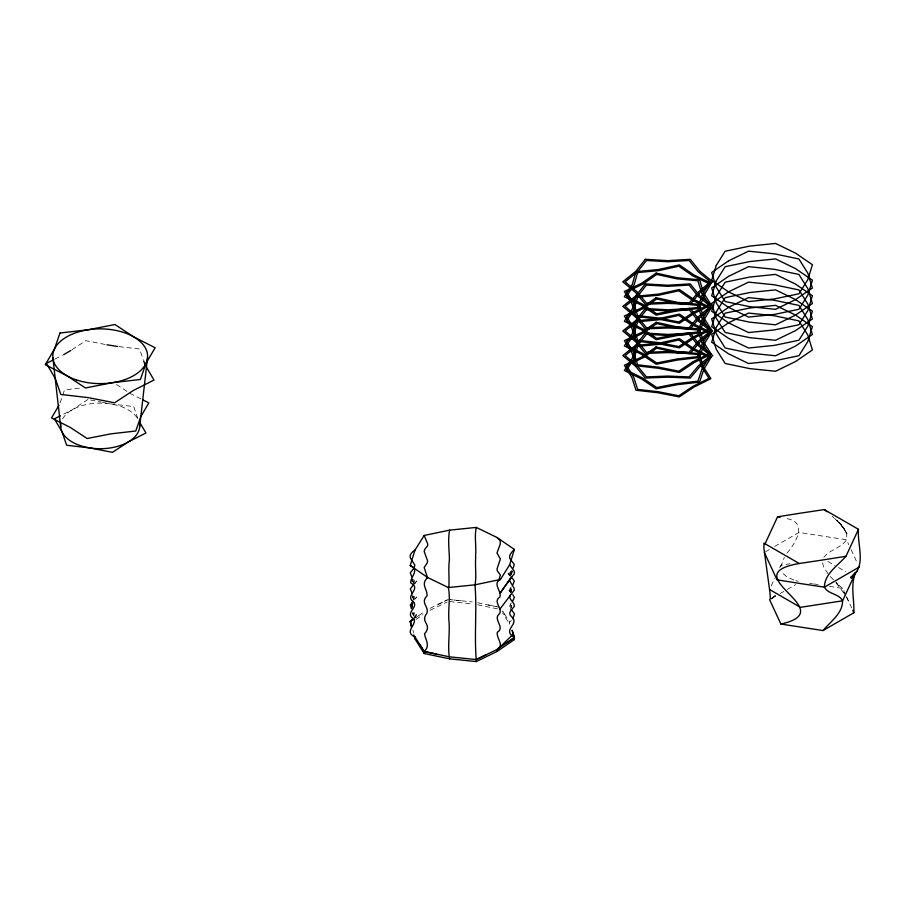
<?xml version="1.0" encoding="UTF-8"?>
<svg xmlns="http://www.w3.org/2000/svg" width="905" height="905" viewBox="0 0 905 905"><rect width="100%" height="100%" fill="white"/><g stroke="black" fill="none" stroke-linecap="round" stroke-linejoin="round"><path stroke-width="0.68" stroke-dasharray="4.53 3.39" d="M780.642 566.858L784.307 557.423M511.653 574.053L512.207 571.417M510.974 591.429L511.563 588.793M511.099 575.048L512.015 571.202M510.42 610.128L511.698 604.992M510.725 592.832L511.687 588.985M511.563 589.257L510.873 591.893L511.676 589.359M511.608 573.476L512.321 570.761M510.94 608.024L511.653 605.456M511.042 591.61L511.71 589.245M414.875 616.678L415.078 614.71L413.823 612.018M60.081 402.849L62.332 396.356M62.773 395.055L64.572 389.863L81.077 387.962M771.252 585.874L774.556 578.567M414.558 599.63L414.185 596.067M779.737 567.639L780.891 565.218L790.088 563.747M414.513 583.612L414.909 581.666L413.483 578.951M511.472 570.388L509.82 573.148L510.103 575.603M511.144 586.949L509.696 589.675L510.069 591.621M511.257 602.934L509.73 605.671L510.171 608.115M786.977 553.136C796.592 542.016 808.403 521.144 784.873 518.305M414.094 618.058L416.764 614.518L413.336 618.93M415.078 599.053L416.673 597.006L413.54 600.965M414.207 584.064L416.639 580.999L414.252 583.963M823.788 557.31C829.534 550.002 839.806 548.294 845.643 541.1C850.519 530.952 838.381 522.502 832.204 516.155M511.325 620.434L509.639 622.199L509.639 624.178L502.558 612.877M413.37 618.782L416.21 615.762M414.275 584.121L415.915 582.481M771.06 598.952L775.687 594.777M771.037 599.076L776.117 594.992L771.965 598.262M772.044 598.296L776.343 595.071L771.852 598.171M418.517 615.751L415.418 617.889L425.361 611.079M416.029 619.461L422.997 614.676M71.993 349.749L85.794 340.665L106.937 344.805M87.921 399.467L72.253 409.784L61.54 415.203M765.483 551.79L770.076 549.097M774.669 546.416L799.025 532.434L846.424 539.765L848.788 544.731M771.795 598.443L777.259 595.241M780.201 593.522L783.741 591.451M787.305 589.404L795.665 584.641M55.047 359.025L62.445 355.269M430.045 608.341L447.104 600.026M430.067 610.309L447.127 602.029M438.473 604.223L448.348 599.449M461.03 600.739L449.615 599.574L472.195 601.904M449.74 601.576L472.184 603.884M119.064 346.638L139.596 348.991L143.216 359.534M110.41 403.879L133.702 406.56L138.341 420.01M809.67 583.306L812.317 583.702M813.629 583.906L820.224 584.89M829.433 586.338L842.566 588.431L846.051 595.716M90.568 399.987L101.156 402.069M102.48 402.329L107.763 403.359M488.304 604.947L499.062 607.21M477.648 602.741L496.393 606.644M477.659 604.732L497.75 608.929M795.902 580.682L798.12 581.315M793.787 580.003L786.603 576.768L781.988 572.48M129.868 393.29L141.723 399.297M827.792 561.417L834.964 565.489M838.55 567.537L845.609 571.677M116.553 384.535L127.65 391.831M842.566 588.431L836.243 582.65M834.557 518.282L841.673 525.262L836.763 520.364L843.29 527.513L838.788 522.411L844.772 529.708L840.621 524.402L847.77 534.889L844.863 530.092M512.015 593.85L507.954 588.997L510.33 591.961M833.392 579.845L829.625 575.772M835.892 582.582L839.229 586.236L836.243 582.797M836.265 582.888L845.632 595.479M510.375 575.953L507.977 572.989L510.409 576.055M827.996 573.804L823.414 566.462L822.385 561.586M504.82 614.484L502.614 610.988L509.639 622.199M845.7 595.501L843.573 592.085L845.632 595.671M846.322 596.859L849.738 603.612M851.164 549.697L857.431 563.385M846.628 596.927L851.662 607.877M412.884 630.14L413.766 633.002M510.725 591.18L510.081 588.612L510.725 591.304M412.861 596.78L413.664 600.015M412.85 612.809L413.63 616.034M412.895 613.013L413.506 615.57L412.816 612.357M412.838 580.309L413.574 583.533M412.827 596.327L413.551 599.551M510.33 572.062L510.884 574.63M510.488 604.054L511.087 606.803M411.639 578.861L412.114 581.055M510.386 588.069L511.201 591.915M412.861 596.531L413.393 599.099M412.318 581.972L411.786 579.404L412.182 581.61M412.838 612.561L413.347 615.117L412.59 609.959M412.59 578.793L413.427 583.08L412.816 580.071M412.59 594.811L413.2 598.024M412.906 596.508L413.223 598.658M62.536 418.992A39.503 22.806 0 0 1 100.184 403.098A39.503 22.806 0 0 1 137.82 418.992M510.386 576.157L508.701 574.483L510.352 576.123M510.737 575.263L510.035 572.605L510.703 575.309"/><path stroke-width="1.36" d="M427.601 577.978L424.173 567.492L427.296 562.797L427.613 560.964L424.173 551.484L424.773 549.324L427.499 545.896L427.748 544.041L424.173 535.466L449.615 530.149L476.256 527.411L496.958 537.468L500.216 540.59L500.284 544.052L496.969 552.978L500.397 558.996L497.003 568.974L497.286 570.806L500.386 575.014L498.712 580.478M412.59 601.508L411.967 607.051M475.057 585.026C476.63 575.591 474.921 566.428 475.747 557.028M139.63 427.092L147.538 357.667M857.273 571.066L850.836 577.311C867.069 566.756 857.001 544.855 858.472 529.323L824.285 509.583L800.88 513.101L777.576 516.812L765.064 543.769L799.251 563.51L822.645 559.991L845.96 556.292L858.472 529.323M855.395 572.82L851.005 578.171L855.757 572.413C850.1 584.732 854.467 599.585 853.856 612.753L823.018 630.559L780.891 624.043L769.612 599.721L770.37 598.443L769.985 592.684L763.865 547.921L763.978 543.147L765.064 543.769M412.59 603.205L411.639 608.149M476.256 527.411C474.243 537.174 476.55 546.778 475.51 556.53M496.958 537.468L514.391 549.426L509.651 564.811L500.42 579.494C491.947 583.352 502.139 591.474 499.809 597.153C491.89 601.791 504.752 609.88 498.372 614.823C493.791 620.14 505.194 627.629 497.343 632.244C495.872 637.889 505.148 645.774 496.958 649.53L476.256 659.564L449.615 656.86L424.173 651.51L414.954 636.849C403.607 631.984 416.628 625.276 414.105 618.963C403.211 613.262 420.836 606.52 412.148 600.762C406.017 594.766 421.606 588.702 410.746 582.967C410.022 577.039 420.361 569.709 410.225 565.546L414.954 550.161L424.173 535.466M853.856 576.496L842.566 600.818C842.804 613.341 830.304 621.746 823.018 630.559M509.651 564.811L514.447 571.553L514.187 574.019L510.477 578.442L509.651 580.818L513.983 587.99L514.323 590.049L499.888 609.201M410.225 565.546L427.646 577.492C420.135 584.472 427.748 589.268 427.024 595.863C419.207 603.544 431.64 607.821 425.588 615.196C421.459 622.844 432.409 624.959 424.558 633.794C425.214 639.722 430.757 645.435 424.196 651.498L436.289 654.043M58.961 405.304L51.528 417.952L70.488 427.556L87.129 438.518L111.032 433.834L135.784 430.995L140.728 416.707L148.839 402.906L142.911 399.908M510.375 594.936C507.513 599.37 515.364 602.097 514.187 606.531C511.959 609.472 507.207 612.957 511.472 616.622C520.432 624.45 501.234 629.518 514.357 637.561L506.076 643.251M513.169 568.125L514.278 564.448L511.574 560.862M414.105 568.035L414.852 565.15L412.148 560.727M510.171 578.895L500.035 593.284L510.827 578.001M512.886 584.675L514.334 580.953L511.597 577.367M512.762 618.715L514.504 613.941L511.608 609.891M512.558 601.237L514.391 597.458L512.852 594.687M449.615 530.149C447.726 539.516 449.253 549.991 449.423 559.743C448.122 569.053 449.581 578.499 448.756 587.843M413.336 568.917L410.259 572.944L411.752 576.677M514.391 549.426C511.823 551.993 507.354 556.36 510.771 559.991M413.132 601.406L410.316 604.97L411.402 608.646M413.336 618.93L410.248 621.452L411.402 627.289M413.031 585.377L410.282 588.963L412.126 593.25M498.565 648.455L512.173 635.22M845.96 556.292C838.064 565.421 824.387 573.928 824.421 587.153C828.086 594.404 839.025 593.454 842.566 600.818L800.439 607.334L769.612 589.528M414.954 550.161C411.718 551.926 408.144 556.1 411.345 559.607M514.357 637.561L512.128 630.242L514.379 637.561L496.958 649.53L496.958 651.51L476.256 661.566L449.615 658.84L424.173 653.512L414.954 638.828L413.766 634.982M496.958 651.51L514.379 639.564L514.379 637.584M70.839 350.507L63.689 354.647M859.117 567.13L824.421 587.153L800.687 583.589L777.033 579.822L764.34 552.469M53.814 359.647L46.404 363.403L55.363 378.652L60.805 394.456L88.181 397.612L114.607 402.793L133.012 390.677L153.997 380.055L146.418 367.147M60.352 415.802L54.391 418.823L62.026 431.809L66.653 445.26L89.946 447.941L112.435 452.342L128.103 442.036L145.965 432.997L139.721 422.375M476.256 661.566L476.256 659.587L486.109 654.779M780.891 624.043C842.985 610.23 732.19 575.003 799.251 563.51M427.646 577.492L448.348 587.549L474.989 584.822L500.42 579.494M117.695 346.479L106.937 344.805M777.576 516.812L780.121 517.264M824.285 509.583L827.046 511.8M448.348 587.549C450.679 598.691 447.704 611.033 449.095 622.448C449.842 634.484 447.466 647.098 449.615 658.84M419.784 644.507L424.196 651.498M852.759 610.321L853.856 612.753M143.669 360.846L145.038 364.794M512.807 634.428L514.379 639.564M474.989 584.822C477.037 609.8 474.197 634.575 476.245 659.553M52.863 357.656L60.726 427.092M424.173 651.532L424.173 653.512M414.954 636.849L414.954 638.828M139.472 423.551A39.503 22.806 0 0 1 100.184 448.71A39.503 22.806 0 0 1 60.884 423.551M635.966 271.636L632.256 284.509L624.337 296.716L641.521 305.166L656.136 315.076L677.46 310.868L699.565 308.356L703.807 295.584L711.217 283.276L693.897 274.928L679.417 264.916L658.297 269.554L635.966 271.636M637.618 272.586L634.1 284.803L626.577 296.388L642.867 304.397L656.747 313.797L676.974 309.804L697.947 307.428L701.975 295.302L708.988 283.638L692.551 275.708L678.829 266.217L658.783 270.618L637.618 272.586M635.966 296.218L632.256 309.103L624.337 321.309L641.521 329.759L656.136 339.669L677.46 335.461L699.565 332.938L703.807 320.166L711.217 307.87L693.897 299.521L679.417 289.498L658.297 294.148L635.966 296.218M637.618 297.179L634.1 309.386L626.577 320.97L642.867 328.979L656.747 338.391L676.974 334.398L697.947 332.011L701.975 319.884L708.988 308.22L692.551 300.302L678.829 290.799L658.783 295.211L637.618 297.179M635.966 320.811L632.256 333.696L624.337 345.902L641.521 354.353L656.136 364.251L677.46 360.043L699.565 357.532L703.807 344.76L711.217 332.452L693.897 324.114L679.417 314.092L658.297 318.73L635.966 320.811M637.618 321.761L634.1 333.979L626.577 345.563L642.867 353.572L656.747 362.973L676.974 358.98L697.947 356.604L701.975 344.477L708.988 332.814L692.551 324.884L678.829 315.393L658.783 319.793L637.618 321.761M635.966 345.405L632.256 358.278L624.337 370.484L641.521 378.935L656.136 388.845L677.46 384.636L699.565 382.125L703.807 369.353L711.217 357.045L693.897 348.697L679.417 338.685L658.297 343.323L635.966 345.405M637.618 346.355L634.1 358.561L626.577 370.156L642.867 378.166L656.747 387.566L676.974 383.573L697.947 381.186L701.975 369.07L708.988 357.396L692.551 349.477L678.829 339.986L658.783 344.386L637.618 346.355M716.251 265.425L711.681 280.301L728.514 291.863L748.548 301.591L774.307 298.944L798.911 293.797L807.826 279.6L812.407 264.724L795.563 253.162L775.54 243.434L749.77 246.081L725.165 251.228L716.251 265.425M716.251 280.912L711.681 295.788L728.514 307.349L748.548 317.067L774.307 314.431L798.911 309.284L807.826 295.075L812.407 280.199L795.563 268.649L775.54 258.909L749.77 261.556L725.165 266.704L716.251 280.912M716.251 296.399L711.681 311.263L728.514 322.825L748.548 332.554L774.307 329.918L798.911 324.759L807.826 310.562L812.407 295.686L795.563 284.125L775.54 274.396L749.77 277.043L725.165 282.19L716.251 296.399M716.251 311.874L711.681 326.75L728.514 338.312L748.548 348.029L774.307 345.393L798.911 340.246L807.826 326.038L812.407 311.173L795.563 299.612L775.54 289.872L749.77 292.519L725.165 297.666L716.251 311.874M716.251 327.361L711.681 342.237L728.514 353.798L748.548 363.516L774.307 360.88L798.911 355.733L807.826 341.524L812.407 326.648L795.563 315.087L775.54 305.358L749.77 308.005L725.165 313.153L716.251 327.361M59.99 333.017L54.413 349.16L45.25 364.738L66.676 375.598L85.466 387.962L112.458 382.679L140.411 379.467L145.988 363.335L155.151 347.758L133.725 336.898L114.935 324.522L87.943 329.805L59.99 333.017M645.288 259.305L635.932 271.195L622.798 281.806L635.615 292.53L645.299 304.284L667.788 303.401L690.255 304.284L700.085 292.575L712.744 281.806L699.769 271.149L690.266 259.305L667.788 260.64L645.288 259.305M646.453 260.482L637.584 271.749L625.117 281.817L637.267 291.987L646.453 303.141L667.788 302.304L689.112 303.141L698.434 292.032L710.448 281.817L698.117 271.704L689.112 260.482L667.788 261.737L646.453 260.482M645.288 283.899L635.932 295.788L622.798 306.388L635.615 317.123L645.299 328.877L667.788 327.995L690.255 328.877L700.085 317.169L712.744 306.388L699.769 295.743L690.266 283.899L667.788 285.233L645.288 283.899M646.453 285.064L637.584 296.331L625.117 306.399L637.267 316.569L646.453 327.734L667.788 326.897L689.112 327.734L698.434 316.614L710.448 306.399L698.117 296.286L689.112 285.064L667.788 286.331L646.453 285.064M645.288 308.492L635.932 320.37L622.798 330.981L635.615 341.717L645.299 353.459L667.788 352.588L690.255 353.459L700.085 341.762L712.744 330.981L699.769 320.325L690.266 308.492L667.788 309.815L645.288 308.492M646.453 309.657L637.584 320.924L625.117 330.992L637.267 341.162L646.453 352.317L667.788 351.491L689.112 352.317L698.434 341.208L710.448 330.992L698.117 320.879L689.112 309.657L667.788 310.913L646.453 309.657M645.288 333.074L635.932 344.963L622.798 355.563L635.615 366.299L645.299 378.052L667.788 377.17L690.255 378.052L700.085 366.344L712.744 355.563L699.769 344.918L690.266 333.074L667.788 334.409L645.288 333.074M646.453 334.25L637.584 345.518L625.117 355.575L637.267 365.756L646.453 376.91L667.788 376.073L689.112 376.91L698.434 365.801L710.448 355.575L698.117 345.472L689.112 334.25L667.788 335.506L646.453 334.25M656.136 273.106L641.781 283.186L624.337 291.478L631.905 303.752L635.989 316.546L658.105 319.058L679.417 323.266L694.158 313.435L711.217 304.917L703.457 292.688L699.588 279.826L677.268 277.756L656.136 273.106M656.736 274.407L643.127 283.966L626.565 291.829L633.749 303.469L637.618 315.619L658.591 318.006L678.818 321.999L692.811 312.655L708.988 304.578L701.613 292.971L697.947 280.788L676.782 278.819L656.736 274.407M656.136 297.7L641.781 307.779L624.337 316.06L631.905 328.345L635.989 341.14L658.105 343.651L679.417 347.859L694.158 338.018L711.217 329.499L703.457 317.282L699.588 304.419L677.268 302.338L656.136 297.7M656.736 299.001L643.127 308.56L626.565 316.422L633.749 328.062L637.618 340.212L658.591 342.588L678.818 346.581L692.811 337.248L708.988 329.171L701.613 317.565L697.947 305.381L676.782 303.401L656.736 299.001M656.136 322.282L641.781 332.373L624.337 340.653L631.905 352.939L635.989 365.733L658.105 368.245L679.417 372.441L694.158 362.611L711.217 354.093L703.457 341.864L699.588 329.013L677.268 326.931L656.136 322.282M656.736 323.583L643.127 333.142L626.565 341.004L633.749 352.645L637.618 364.794L658.591 367.181L678.818 371.174L692.811 361.83L708.988 353.753L701.613 342.147L697.947 329.963L676.782 327.995L656.736 323.583M656.046 346.966L641.758 357.011L624.371 365.258L631.905 377.487L635.977 390.236L658.003 392.747L679.236 396.933L693.931 387.125L710.911 378.652L703.174 366.457L699.327 353.663L677.098 351.593L656.046 346.966M656.736 348.176L643.127 357.735L626.565 365.597L633.749 377.238L637.618 389.388L658.591 391.775L678.818 395.757L692.811 386.424L708.988 378.347L701.613 366.74L697.947 354.556L676.782 352.588L656.736 348.176M413.347 619.314L410.248 621.452L411.73 626.339L410.248 621.452L413.336 619.314M728.514 260.9L711.669 272.462L716.251 287.338L725.165 301.535L749.77 306.693L775.528 309.329L795.552 299.6L812.407 288.05L807.826 273.174L798.911 258.966L774.307 253.819L748.537 251.171L728.514 260.9M728.514 276.387L711.669 287.948L716.251 302.824L725.165 317.022L749.77 322.169L775.528 324.816L795.552 315.087L812.407 303.526L807.826 288.65L798.911 274.441L774.307 269.305L748.537 266.658L728.514 276.387M728.514 291.863L711.669 303.424L716.251 318.3L725.165 332.497L749.77 337.656L775.528 340.291L795.552 330.574L812.407 319.013L807.826 304.137L798.911 289.928L774.307 284.781L748.537 282.134L728.514 291.863M728.514 307.349L711.669 318.911L716.251 333.787L725.165 347.984L749.77 353.131L775.528 355.778L795.552 346.049L812.407 334.488L807.826 319.612L798.911 305.404L774.307 300.268L748.537 297.621L728.514 307.349M728.514 322.825L711.669 334.386L716.251 349.262L725.165 363.471L749.77 368.618L775.528 371.254L795.552 361.536L812.407 349.975L807.826 335.099L798.911 320.89L774.307 315.743L748.537 313.096L728.514 322.825M76.495 379.942A47.399 27.365 0 0 0 147.606 356.242A47.399 27.365 0 0 0 76.495 332.542A47.399 27.365 0 0 0 76.495 379.942"/></g></svg>
